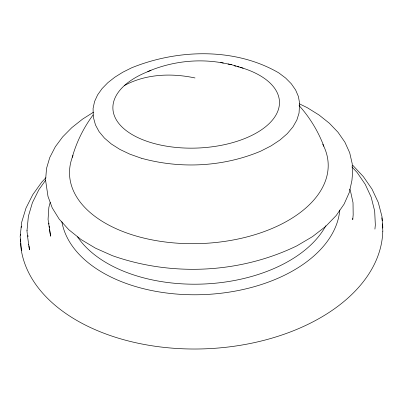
<?xml version="1.0" encoding="UTF-8"?>
<svg xmlns="http://www.w3.org/2000/svg" width="403" height="403" viewBox="0 0 403 403"><rect width="100%" height="100%" fill="white"/><g stroke="black" fill="none" stroke-linecap="round" stroke-linejoin="round"><path stroke-width="0.6" d="M374.916 229.141L375.334 224.98L374.679 211.076L371.183 197.173L365.214 184.287L357.118 172.484L351.925 166.877M29.001 245.825C30.87 260.338 26.477 230.037 27.031 230.254L28.391 216.245L32.406 202.694L38.839 189.783L45.69 180.141M48.97 223.071L48.879 224.159M50.199 202.371L48.859 207.374L48.063 219.388L50.566 236.198L49.554 228.975M72.238 157.346C76.499 142.103 83.643 127.61 93.123 114.931M45.937 177.698L41.746 182.146L32.749 194.714L25.988 208.109L21.707 222.174L20.155 236.596L21.727 252.51A181.32 115.006 -2.4 0 0 211.268 348.524A181.32 115.006 -2.4 0 0 382.774 231.196M325.669 226.421L336.288 215.419L344.117 204.079L349.351 192.337L351.94 180.358L352.343 175.607L352.242 163.875L349.693 152.737L344.882 142.158L338.006 132.26L329.392 123.258L319.03 114.996L307.237 107.666L299.384 103.828M325.528 226.536L312.456 236.657L296.845 245.865C240.022 273.425 171.89 276.665 112.427 255.688L95.516 248.183L80.983 239.493L68.767 229.68L59.16 219.071L52.239 207.903L47.997 196.427L45.574 180.196L46.531 168.419L49.76 157.538L55.312 146.778L62.641 136.919L71.835 127.615L82.585 119.107L93.531 112.17M147.735 71.583C171.396 61.478 198.059 58.284 223.373 63.049M228.053 64.006L231.518 64.687L243.175 68.203M220.678 62.52L231.518 64.687M141.241 158.193C180.348 169.084 223.338 166.933 260.812 151.115L271.138 145.841L280.02 139.962L287.258 133.675L292.956 126.91L296.865 120.008L299.046 113.031L299.615 103.254L298.406 96.483L295.621 89.985L291.283 83.748L285.662 78.071L278.821 72.908C235.04 47.388 177.753 49.126 131.736 67.764L122.779 72.233L114.825 77.195L107.843 82.691L102.055 88.63L97.591 94.932L94.564 101.526L93.073 108.447L93.244 115.323L93.602 118.134L95.481 124.965L99.078 131.64L104.458 138.098L111.364 144.007L119.933 149.442L129.897 154.183L141.181 158.172M352.696 165.225L363.375 176.63L371.989 189.072L378.281 202.447L381.979 216.592L382.85 231.327M299.026 105.495C309.751 117.364 318.209 131.313 323.866 146.284M349.668 189.083L350.434 190.876L353.013 202.628L353.174 214.784L352.756 219.65L352.741 218.446M49.131 225.967L49.383 227.771M27.031 230.254L27.061 230.536M28.492 244.218L28.522 244.5M27.908 235.478L28.039 236.697M325.846 225.72A132.461 80.665 -2.4 0 1 204.291 283.989A132.461 80.665 -2.4 0 1 77.512 236.833M124.341 85.557A132.164 93.99 38.6 0 1 195.042 77.96M21.389 250.666A181.32 115.006 -2.4 0 1 20.518 243.296M20.447 242.072A181.32 115.006 -2.4 0 1 20.357 239.019M20.417 235.377A181.32 115.006 -2.4 0 1 20.477 234.163M21.163 227.529A181.32 115.006 -2.4 0 1 21.349 226.335M381.883 217.806A181.32 115.006 -2.4 0 1 382.301 220.804M382.593 223.836A181.32 115.006 -2.4 0 1 382.79 228.118M339.784 210.018A139.534 85.663 -2.4 0 1 204.12 294.583A139.534 85.663 -2.4 0 1 61.855 221.665M322.727 144.168A129.423 74.474 -2.4 0 1 202.659 243.477A129.423 74.474 -2.4 0 1 73.024 155.382M240.183 67.321A83.356 42.92 -2.4 0 1 259.693 130.97A83.356 42.92 -2.4 0 1 133.549 135.383A83.356 42.92 -2.4 0 1 151.034 70.434M234.113 65.734A83.356 42.92 -2.4 0 1 235.962 66.183M237.181 66.49A83.356 42.92 -2.4 0 1 238.989 66.979M332.44 233.453L332.44 233.453"/></g></svg>
